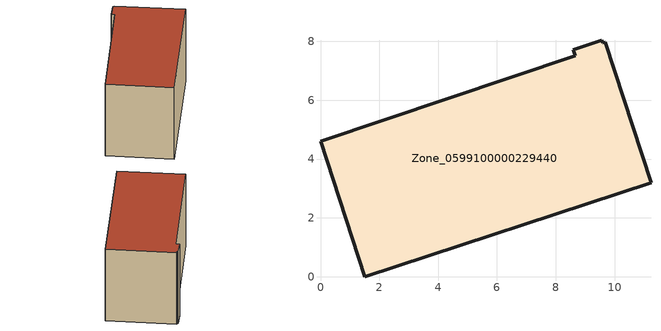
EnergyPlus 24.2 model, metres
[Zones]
Zone_0599100000229440
 floor ground (C_G): 8.59,7.72 9.57,8.04 9.6,7.95 9.68,7.98 11.24,3.2 1.5,0 0,4.6 8.66,7.51 z0
 wall outside (C_F): 1.5,0 11.24,3.2 9.68,7.98 9.6,7.95 9.57,8.04 8.59,7.72 8.66,7.51 0,4.6 1.5,0 z0:5.91
 roof outside (C_R): 8.59,7.72 8.66,7.51 0,4.6 1.5,0 11.24,3.2 9.68,7.98 9.6,7.95 9.57,8.04 z5.91
[BUILDING]
Pand.0599100000229440: North Axis=0; Terrain=City; Loads Convergence Tolerance Value=0.04; Temperature Convergence Tolerance Value=0.4; Solar Distribution=FullExterior; Maximum Number of Warmup Days=25; Minimum Number of Warmup Days=1
[Site:Location]
Rotterdam.The.Hague.AP_ZH_NLD Design_Conditions: Latitude=51.96; Longitude=4.45; Time Zone=1; Elevation=-4.5
[SITE:GROUNDTEMPERATURE:BUILDINGSURFACE]
18, 18, 18, 18, 18, 18, 18, 18, 18, 18, 18, 18
[MATERIAL] Thermal Absorptance=0.9; Solar Absorptance=0.7; Visible Absorptance=0.7
Name | Roughness | Thickness | Conductivity | Density | Specific Heat
G.TI.1975-1991 | MediumSmooth | 0.15 | 0.288461 | 540 | 1210
F.TI.1975-1991 | Rough | 0.3 | 0.230769 | 1920 | 840
R.TI.1975-1991 | MediumRough | 0.2 | 0.153846 | 1500 | 1000
[CONSTRUCTION]
C_G: G.TI.1975-1991
C_F: F.TI.1975-1991
C_R: R.TI.1975-1991
[ZONE]
Zone_0599100000229440: Type=1; Multiplier=1; Ceiling Height=Autocalculate; Volume=Autocalculate; Floor Area=autocalculate; Part of Total Floor Area=Yes
[ZONEINFILTRATION:DESIGNFLOWRATE]
Infil_Zone_0599100000229440: Zone or ZoneList or Space or SpaceList=Zone_0599100000229440; Schedule=AlwaysOn; Design Flow Rate Calculation Method=Flow/Area; Flow Rate per Floor Area=0.003; Constant Term Coefficient=1; Temperature Term Coefficient=0; Velocity Term Coefficient=0; Velocity Squared Term Coefficient=0
[HVACTEMPLATE:ZONE:IDEALLOADSAIRSYSTEM]
Zone_0599100000229440: Maximum Heating Supply Air Temperature=50; Minimum Cooling Supply Air Temperature=13; Maximum Heating Supply Air Humidity Ratio=0.0156; Minimum Cooling Supply Air Humidity Ratio=0.0077; Heating Limit=NoLimit; Cooling Limit=NoLimit; Dehumidification Control Type=ConstantSensibleHeatRatio; Cooling Sensible Heat Ratio=0.7; Dehumidification Setpoint=60; Humidification Control Type=None; Humidification Setpoint=30; Outdoor Air Method=None; Outdoor Air Flow Rate per Person=0.00944; Outdoor Air Flow Rate per Zone Floor Area=0; Outdoor Air Flow Rate per Zone=0; Demand Controlled Ventilation Type=None; Outdoor Air Economizer Type=NoEconomizer; Heat Recovery Type=None; Sensible Heat Recovery Effectiveness=0.7; Latent Heat Recovery Effectiveness=0.65
[ZONECONTROL:THERMOSTAT]
ThermostatControl_Zone_0599100000229440: Zone or ZoneList=Zone_0599100000229440; Control Type Schedule=DualSetpointControlType; Control 1=Thermostat_Zone_0599100000229440; Temperature Difference Between Cutout And Setpoint=0
[THERMOSTATSETPOINT:DUALSETPOINT]
Thermostat_Zone_0599100000229440: Heating Setpoint Temperature Schedule=HeatingSetpoint_Zone_0599100000229440; Cooling Setpoint Temperature Schedule=CoolingSetpoint_Zone_0599100000229440
[SCHEDULE:COMPACT]
HeatingSetpoint_Zone_0599100000229440: Through: 12/31, For: AllDays, Until: 24:00, 21
CoolingSetpoint_Zone_0599100000229440: Through: 12/31, For: AllDays, Until: 24:00, 24
DualSetpointControlType: Through: 12/31, For: AllDays, Until: 24:00, 4
AlwaysOn: Through: 12/31, For: AllDays, Until: 24:00, 1
